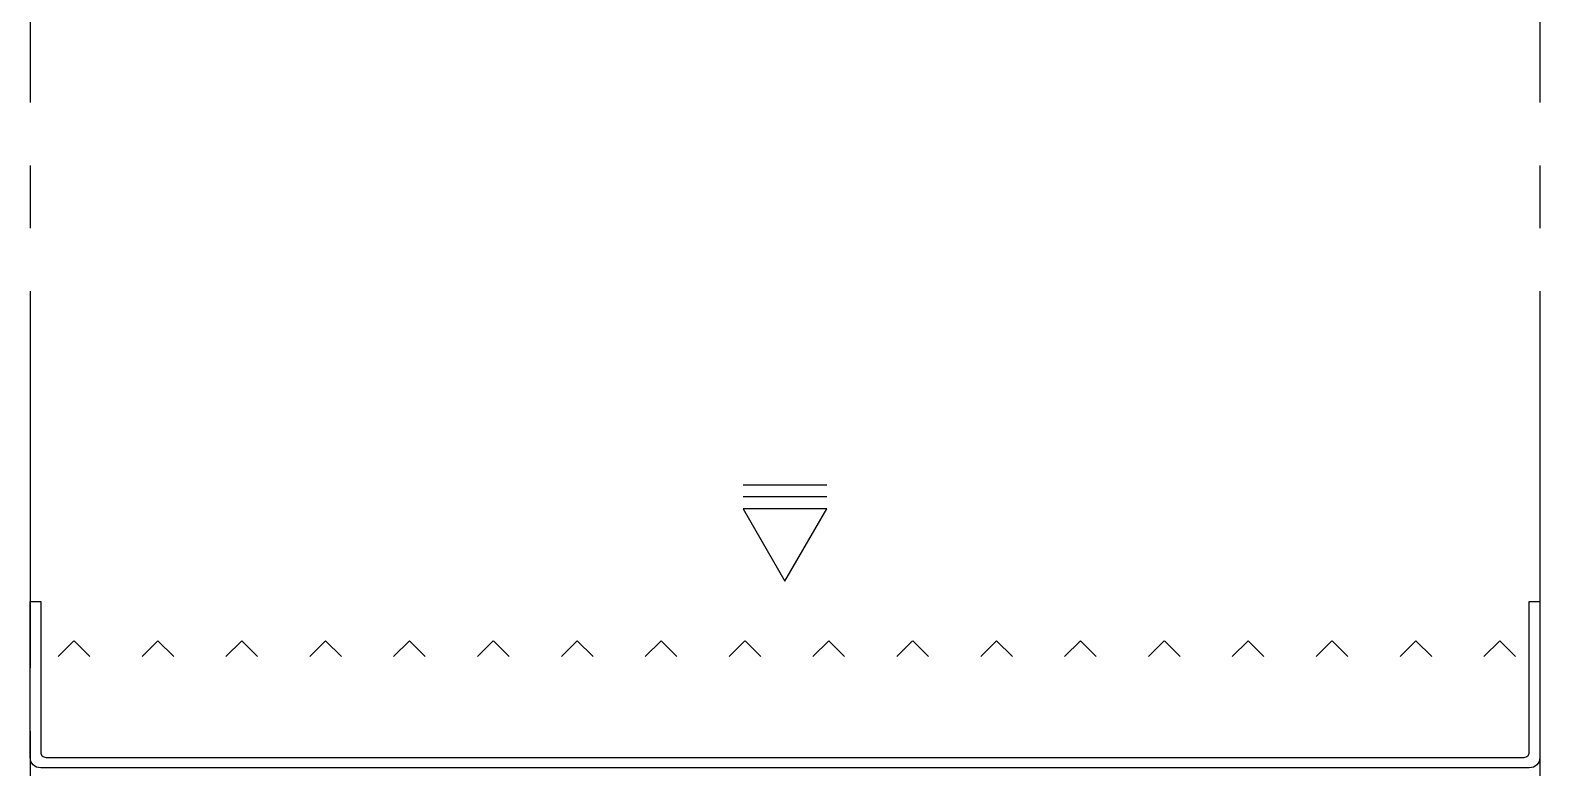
# Model space of a CAD drawing. Header units: inches. Extents: x -2661 to 42767, y -1222 to 9099.
# Drawn here: x 2258.74 to 2294.74, y 1310.48 to 1328.08 of the extents above; entities that cross this region are included whole.
import ezdxf

# ---------------------------------------------------------------- set-up
doc = ezdxf.new("R2010")
doc.units = ezdxf.units.IN
doc.header["$LTSCALE"] = 12
doc.header["$MEASUREMENT"] = 0
doc.linetypes.add('CENTER2', pattern=[1.125, 0.75, -0.125, 0.125, -0.125])
doc.layers.add('DESIGNER COMMENTS', color=221, linetype='CONTINUOUS', plot=False)
doc.layers.add('S-ARCH', color=1, linetype='CONTINUOUS')
doc.layers.add('S-HATCH1', color=1, linetype='CONTINUOUS', transparency=0.5)

# ---------------------------------------------------------------- blocks, each defined once
blk = doc.blocks.new('ARCH_Roof Topping_REFLECTING POOL')
at = {"layer": 'S-HATCH1'}
h = blk.add_hatch(dxfattribs=at)
h.set_pattern_fill('WATER', color=256, scale=2, style=0, pattern_type=2)
h.set_pattern_definition([(0, (-69.4196, -25.0902), (0, 2), [0.4, -1.6]), (45, (-68.6196, -24.8902), (0, 2), [0.565685, -2.26274]), (135, (-67.8196, -24.8902), (-2, 2e-16), [0.565685, -2.26274]), (26.565, (-69.0196, -25.0902), (2, 2e-09), [0.4472, -4.024936]), (333.435, (-67.8196, -24.8902), (2, -2e-09), [0.4472, -4.024936])])
h.paths.add_polyline_path([(-35.75, 9.76), (-0.25, 9.76), (-0.25, 8.166), (-35.75, 8.166)])
at = {"layer": 'S-ARCH'}
blk.add_lwpolyline([(-2.114, 5.762), (-0.375, 5.762, 0.414214), (-0.25, 5.887), (-0.25, 9.48), (0, 9.48), (0, 5.762, -0.414214), (-0.25, 5.512), (-2.114, 5.512), (-33.886, 5.512), (-35.75, 5.512, -0.414214), (-36, 5.762), (-36, 9.48), (-35.75, 9.48), (-35.75, 5.887, 0.414214), (-35.625, 5.762), (-33.886, 5.762)], format="xyb", close=True, dxfattribs=at)
at = {"layer": 'S-HATCH1'}
for p, q in [((-17, 12.259), (-19, 12.259)), ((-17, 11.977), (-19, 11.977))]:
    blk.add_line(p, q, dxfattribs=at)
blk.add_lwpolyline([(-19, 11.696), (-18, 9.964), (-17, 11.696)], close=True, dxfattribs=at)

msp = doc.modelspace()

# ---------------------------------------------------------------- linework, layer by layer
at = {"layer": 'DESIGNER COMMENTS', "linetype": 'CENTER2'}
for p, q in [((2258.73661, 1456.85523), (2258.73661, 1291.97709)), ((2294.73661, 1456.85523), (2294.73661, 1291.97709))]:
    msp.add_line(p, q, dxfattribs=at)

# ---------------------------------------------------------------- block references
at = {"layer": 'S-ARCH'}
msp.add_blockref('ARCH_Roof Topping_REFLECTING POOL', (2294.73661, 1304.96745), dxfattribs=at)

doc.saveas('drawing.dxf')
